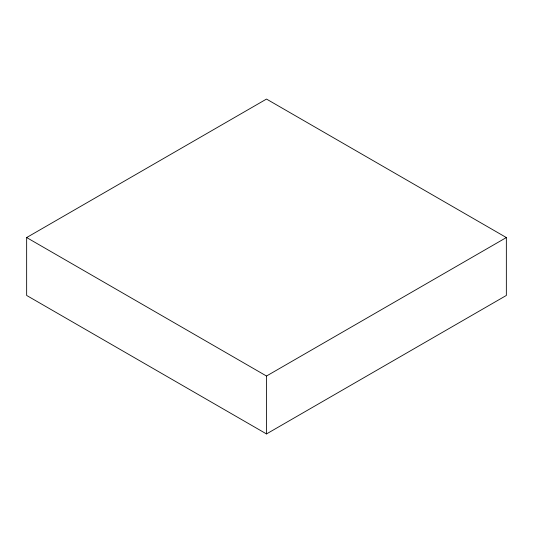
<?xml version="1.0" encoding="UTF-8"?>
<svg xmlns="http://www.w3.org/2000/svg" width="533" height="533" viewBox="0 0 533 533"><rect width="100%" height="100%" fill="white"/><g stroke="black" fill="none" stroke-linecap="round" stroke-linejoin="round"><path stroke-width="0.8" d="M26.65 237.551L266.5 99.071L506.35 237.551L506.35 295.449L266.5 433.929L26.65 295.449L26.65 237.551L266.5 376.025L506.35 237.551M266.5 376.025L266.5 433.929"/></g></svg>
